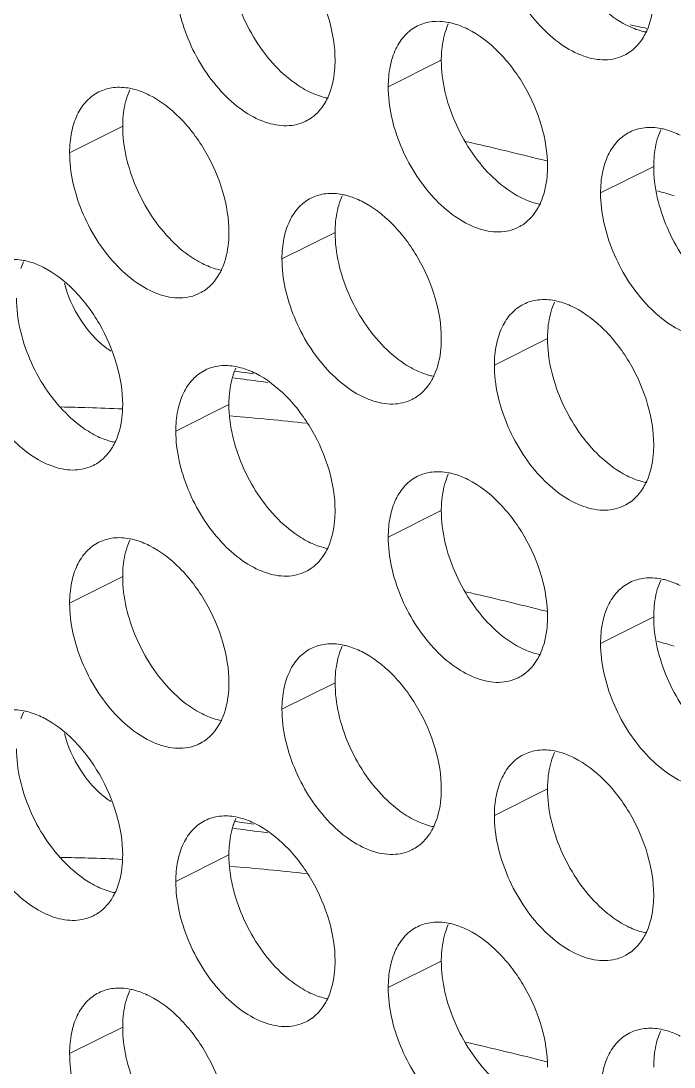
# Model space of a CAD drawing. Header units: millimetres. Extents: x 0 to 2524, y 0 to 1785.
# Drawn here: x 1855.55 to 1862.5, y 888.95 to 900.1 of the extents above; entities that cross this region are included whole.
import ezdxf

# ---------------------------------------------------------------- set-up
doc = ezdxf.new("R2010")
doc.units = ezdxf.units.MM
doc.header["$LTSCALE"] = 0.1
doc.layers.add('标注', color=251, linetype='Continuous', lineweight=9)

msp = doc.modelspace()

# ---------------------------------------------------------------- linework, layer by layer
at = {"layer": '标注'}
for p, q in [((1860.025, 899.678), (1859.46, 899.395)), ((1856.631, 898.975), (1856.066, 898.692)), ((1862.288, 898.547), (1861.722, 898.264)), ((1858.894, 897.844), (1858.328, 897.561)), ((1861.157, 896.712), (1860.591, 896.429)), ((1857.961, 896.346), (1858.025, 896.338)), ((1858.106, 896.254), (1858.178, 896.244)), ((1857.763, 896.009), (1857.197, 895.727)), ((1860.025, 894.878), (1859.46, 894.595)), ((1856.631, 894.175), (1856.066, 893.892)), ((1862.288, 893.747), (1861.722, 893.464)), ((1858.894, 893.044), (1858.328, 892.761)), ((1861.157, 891.912), (1860.591, 891.629)), ((1857.961, 891.546), (1858.025, 891.538)), ((1858.106, 891.454), (1858.178, 891.444)), ((1857.763, 891.209), (1857.197, 890.927)), ((1860.025, 890.078), (1859.46, 889.795)), ((1856.631, 889.375), (1856.066, 889.092))]:
    msp.add_line(p, q, dxfattribs=at)
for centre, radius, start, end in [((1860.77, 899.767), 0.734, 155.8796, 161.7803), ((1854.472, 864.523), 36.329, 77.695, 77.9759), ((1861.774, 900.138), 0.453, 296.5256, 305.9034), ((1857.376, 899.064), 0.734, 155.8796, 161.7803), ((1858.38, 899.435), 0.453, 296.5256, 305.9034), ((1863.033, 898.636), 0.734, 155.8796, 161.7803), ((1851.95, 862.256), 37.495, 75.7992, 77.1627), ((1859.639, 897.933), 0.734, 155.8796, 161.7803), ((1851.393, 860.17), 39.654, 73.727, 73.9941), ((1860.642, 898.303), 0.453, 296.5256, 305.9034), ((1856.244, 897.23), 0.734, 155.8796, 161.7803), ((1857.248, 897.6), 0.453, 296.5256, 305.9034), ((1861.901, 896.801), 0.734, 155.8796, 161.7803), ((1856.953, 897.288), 0.838, 233.0821, 237.7828), ((1858.507, 896.098), 0.734, 155.8796, 161.7803), ((1853.406, 862.787), 33.867, 82.2713, 82.504), ((1853.574, 862.863), 33.697, 82.271, 82.7772), ((1859.511, 896.469), 0.453, 296.5256, 305.9034), ((1855.293, 866.132), 29.859, 88.1388, 88.6874), ((1855.283, 865.835), 30.157, 87.4456, 88.1385), ((1855.176, 864.206), 31.788, 83.8344, 85.3002), ((1856.117, 895.766), 0.453, 296.5256, 305.9034), ((1860.77, 894.967), 0.734, 155.8796, 161.7803), ((1861.774, 895.338), 0.453, 296.5256, 305.9034), ((1857.376, 894.264), 0.734, 155.8796, 161.7803), ((1858.38, 894.635), 0.453, 296.5256, 305.9034), ((1863.033, 893.836), 0.734, 155.8796, 161.7803), ((1851.95, 857.456), 37.495, 75.7992, 77.1627), ((1859.639, 893.133), 0.734, 155.8796, 161.7803), ((1851.393, 855.37), 39.654, 73.727, 73.9941), ((1860.642, 893.503), 0.453, 296.5256, 305.9034), ((1856.244, 892.43), 0.734, 155.8796, 161.7803), ((1857.248, 892.8), 0.453, 296.5256, 305.9034), ((1861.901, 892.001), 0.734, 155.8796, 161.7803), ((1856.953, 892.488), 0.838, 233.0821, 237.7828), ((1858.507, 891.298), 0.734, 155.8796, 161.7803), ((1853.406, 857.987), 33.867, 82.2713, 82.504), ((1853.574, 858.063), 33.697, 82.271, 82.7772), ((1859.511, 891.669), 0.453, 296.5256, 305.9034), ((1855.293, 861.332), 29.859, 88.1388, 88.6874), ((1855.283, 861.035), 30.157, 87.4456, 88.1385), ((1855.176, 859.406), 31.788, 83.8344, 85.3002), ((1856.117, 890.966), 0.453, 296.5256, 305.9034), ((1860.77, 890.167), 0.734, 155.8796, 161.7803), ((1861.774, 890.538), 0.453, 296.5256, 305.9034), ((1857.376, 889.464), 0.734, 155.8796, 161.7803), ((1858.38, 889.835), 0.453, 296.5256, 305.9034), ((1863.033, 889.036), 0.734, 155.8796, 161.7803), ((1851.95, 852.656), 37.495, 75.7992, 77.1627)]:
    msp.add_arc(centre, radius, start, end, dxfattribs=at)
for points, knots in [([(1861.976, 899.732), (1861.914, 899.701), (1861.764, 899.667), (1861.526, 899.715), (1861.287, 899.845), (1860.98, 900.123), (1860.694, 900.585), (1860.591, 901.018), (1860.591, 901.229)], [0, 0, 0, 0, 0.090718, 0.191742, 0.308104, 0.439279, 0.725532, 1, 1, 1, 1]), ([(1858.045, 901.142), (1858.166, 901.081), (1858.397, 900.901), (1858.663, 900.543), (1858.844, 900.124), (1858.894, 899.823), (1858.894, 899.678)], [0, 0, 0, 0, 0.229676, 0.488215, 0.753207, 1, 1, 1, 1]), ([(1858.286, 899.587), (1858.125, 899.75), (1857.874, 900.137), (1857.763, 900.588), (1857.763, 900.809)], [0, 0, 0, 0, 0.508684, 1, 1, 1, 1]), ([(1858.582, 899.029), (1858.52, 898.998), (1858.37, 898.964), (1858.132, 899.012), (1857.893, 899.142), (1857.586, 899.42), (1857.3, 899.882), (1857.197, 900.315), (1857.197, 900.527)], [0, 0, 0, 0, 0.090718, 0.191742, 0.308104, 0.439279, 0.725532, 1, 1, 1, 1]), ([(1862.288, 900.381), (1862.288, 900.345), (1862.282, 900.213), (1862.253, 900.08), (1862.214, 899.992)], [0, 0, 0, 0, 0.268874, 1, 1, 1, 1]), ([(1862.005, 900.049), (1861.977, 900.063), (1861.859, 900.13), (1861.753, 900.217), (1861.681, 900.29)], [0, 0, 0, 0, 0.235002, 1, 1, 1, 1]), ([(1859.772, 900.044), (1859.82, 900.068), (1859.93, 900.1), (1860.044, 900.093), (1860.101, 900.082)], [0, 0, 0, 0, 0.482538, 1, 1, 1, 1]), ([(1859.46, 899.395), (1859.46, 899.468), (1859.472, 899.607), (1859.531, 899.797), (1859.63, 899.949), (1859.723, 900.02), (1859.772, 900.044)], [0, 0, 0, 0, 0.289235, 0.54966, 0.782932, 1, 1, 1, 1]), ([(1860.025, 899.678), (1860.025, 899.706), (1860.029, 899.814), (1860.048, 899.921), (1860.073, 899.996)], [0, 0, 0, 0, 0.264225, 1, 1, 1, 1]), ([(1860.101, 900.082), (1860.118, 900.079), (1860.189, 900.062), (1860.258, 900.035), (1860.308, 900.01)], [0, 0, 0, 0, 0.238696, 1, 1, 1, 1]), ([(1860.308, 900.01), (1860.429, 899.95), (1860.659, 899.769), (1860.926, 899.411), (1861.107, 898.993), (1861.157, 898.692), (1861.157, 898.547)], [0, 0, 0, 0, 0.229676, 0.488215, 0.753207, 1, 1, 1, 1]), ([(1862.213, 899.977), (1862.196, 899.98), (1862.124, 899.997), (1862.055, 900.024), (1862.005, 900.049)], [0, 0, 0, 0, 0.238696, 1, 1, 1, 1]), ([(1862.214, 899.992), (1862.203, 899.969), (1862.16, 899.885), (1862.096, 899.811), (1862.04, 899.77)], [0, 0, 0, 0, 0.265525, 1, 1, 1, 1]), ([(1858.894, 899.678), (1858.894, 899.642), (1858.888, 899.51), (1858.859, 899.378), (1858.819, 899.289)], [0, 0, 0, 0, 0.268874, 1, 1, 1, 1]), ([(1860.549, 898.456), (1860.388, 898.619), (1860.137, 899.006), (1860.025, 899.456), (1860.025, 899.678)], [0, 0, 0, 0, 0.508684, 1, 1, 1, 1]), ([(1858.611, 899.346), (1858.583, 899.36), (1858.465, 899.427), (1858.359, 899.514), (1858.286, 899.587)], [0, 0, 0, 0, 0.235002, 1, 1, 1, 1]), ([(1856.066, 898.692), (1856.066, 898.765), (1856.078, 898.904), (1856.137, 899.094), (1856.236, 899.246), (1856.329, 899.317), (1856.377, 899.341)], [0, 0, 0, 0, 0.289235, 0.54966, 0.782932, 1, 1, 1, 1]), ([(1856.377, 899.341), (1856.426, 899.365), (1856.536, 899.397), (1856.65, 899.39), (1856.706, 899.379)], [0, 0, 0, 0, 0.482538, 1, 1, 1, 1]), ([(1856.706, 899.379), (1856.724, 899.376), (1856.795, 899.359), (1856.864, 899.332), (1856.914, 899.307)], [0, 0, 0, 0, 0.238696, 1, 1, 1, 1]), ([(1858.819, 899.274), (1858.802, 899.277), (1858.73, 899.294), (1858.661, 899.321), (1858.611, 899.346)], [0, 0, 0, 0, 0.238696, 1, 1, 1, 1]), ([(1860.845, 897.898), (1860.782, 897.866), (1860.632, 897.832), (1860.395, 897.88), (1860.156, 898.011), (1859.848, 898.288), (1859.562, 898.751), (1859.46, 899.184), (1859.46, 899.395)], [0, 0, 0, 0, 0.090718, 0.191742, 0.308104, 0.439279, 0.725532, 1, 1, 1, 1]), ([(1856.631, 898.975), (1856.631, 899.003), (1856.635, 899.111), (1856.654, 899.218), (1856.679, 899.293)], [0, 0, 0, 0, 0.264225, 1, 1, 1, 1]), ([(1856.914, 899.307), (1857.035, 899.247), (1857.265, 899.067), (1857.531, 898.708), (1857.713, 898.29), (1857.763, 897.989), (1857.763, 897.844)], [0, 0, 0, 0, 0.229676, 0.488215, 0.753207, 1, 1, 1, 1]), ([(1858.819, 899.289), (1858.809, 899.266), (1858.766, 899.182), (1858.702, 899.108), (1858.645, 899.067)], [0, 0, 0, 0, 0.265525, 1, 1, 1, 1]), ([(1857.155, 897.753), (1856.994, 897.916), (1856.743, 898.303), (1856.631, 898.754), (1856.631, 898.975)], [0, 0, 0, 0, 0.508684, 1, 1, 1, 1]), ([(1861.722, 898.264), (1861.722, 898.337), (1861.734, 898.476), (1861.793, 898.666), (1861.893, 898.818), (1861.985, 898.888), (1862.034, 898.913)], [0, 0, 0, 0, 0.289235, 0.54966, 0.782932, 1, 1, 1, 1]), ([(1862.034, 898.913), (1862.083, 898.937), (1862.193, 898.969), (1862.306, 898.962), (1862.363, 898.951)], [0, 0, 0, 0, 0.482538, 1, 1, 1, 1]), ([(1862.288, 898.547), (1862.288, 898.575), (1862.292, 898.683), (1862.311, 898.79), (1862.335, 898.865)], [0, 0, 0, 0, 0.264225, 1, 1, 1, 1]), ([(1862.363, 898.951), (1862.38, 898.948), (1862.452, 898.931), (1862.521, 898.904), (1862.571, 898.879)], [0, 0, 0, 0, 0.238696, 1, 1, 1, 1]), ([(1857.451, 897.195), (1857.388, 897.163), (1857.238, 897.13), (1857, 897.177), (1856.762, 897.308), (1856.454, 897.585), (1856.168, 898.048), (1856.066, 898.481), (1856.066, 898.692)], [0, 0, 0, 0, 0.090718, 0.191742, 0.308104, 0.439279, 0.725532, 1, 1, 1, 1]), ([(1861.157, 898.547), (1861.157, 898.511), (1861.151, 898.379), (1861.122, 898.246), (1861.082, 898.158)], [0, 0, 0, 0, 0.268874, 1, 1, 1, 1]), ([(1862.812, 897.325), (1862.65, 897.487), (1862.399, 897.875), (1862.288, 898.325), (1862.288, 898.547)], [0, 0, 0, 0, 0.508684, 1, 1, 1, 1]), ([(1860.874, 898.215), (1860.845, 898.229), (1860.728, 898.295), (1860.622, 898.383), (1860.549, 898.456)], [0, 0, 0, 0, 0.235002, 1, 1, 1, 1]), ([(1858.328, 897.561), (1858.328, 897.634), (1858.34, 897.773), (1858.399, 897.963), (1858.499, 898.115), (1858.591, 898.185), (1858.64, 898.21)], [0, 0, 0, 0, 0.289235, 0.54966, 0.782932, 1, 1, 1, 1]), ([(1858.64, 898.21), (1858.689, 898.234), (1858.799, 898.266), (1858.912, 898.259), (1858.969, 898.248)], [0, 0, 0, 0, 0.482538, 1, 1, 1, 1]), ([(1858.969, 898.248), (1858.986, 898.245), (1859.058, 898.228), (1859.127, 898.201), (1859.177, 898.176)], [0, 0, 0, 0, 0.238696, 1, 1, 1, 1]), ([(1861.082, 898.142), (1861.064, 898.146), (1860.993, 898.162), (1860.924, 898.19), (1860.874, 898.215)], [0, 0, 0, 0, 0.238696, 1, 1, 1, 1]), ([(1863.108, 896.766), (1863.045, 896.735), (1862.895, 896.701), (1862.657, 896.749), (1862.419, 896.879), (1862.111, 897.157), (1861.825, 897.62), (1861.722, 898.052), (1861.722, 898.264)], [0, 0, 0, 0, 0.090718, 0.191742, 0.308104, 0.439279, 0.725532, 1, 1, 1, 1]), ([(1858.894, 897.844), (1858.894, 897.872), (1858.898, 897.98), (1858.917, 898.087), (1858.941, 898.162)], [0, 0, 0, 0, 0.264225, 1, 1, 1, 1]), ([(1859.177, 898.176), (1859.298, 898.115), (1859.528, 897.935), (1859.794, 897.577), (1859.975, 897.158), (1860.025, 896.857), (1860.025, 896.712)], [0, 0, 0, 0, 0.229676, 0.488215, 0.753207, 1, 1, 1, 1]), ([(1861.082, 898.158), (1861.072, 898.135), (1861.029, 898.051), (1860.964, 897.977), (1860.908, 897.936)], [0, 0, 0, 0, 0.265525, 1, 1, 1, 1]), ([(1857.48, 897.512), (1857.451, 897.526), (1857.333, 897.592), (1857.228, 897.68), (1857.155, 897.753)], [0, 0, 0, 0, 0.235002, 1, 1, 1, 1]), ([(1857.763, 897.844), (1857.763, 897.808), (1857.757, 897.676), (1857.728, 897.543), (1857.688, 897.455)], [0, 0, 0, 0, 0.268874, 1, 1, 1, 1]), ([(1859.418, 896.622), (1859.256, 896.784), (1859.005, 897.172), (1858.894, 897.622), (1858.894, 897.844)], [0, 0, 0, 0, 0.508684, 1, 1, 1, 1]), ([(1855.246, 897.507), (1855.294, 897.531), (1855.405, 897.563), (1855.518, 897.556), (1855.575, 897.545)], [0, 0, 0, 0, 0.482538, 1, 1, 1, 1]), ([(1855.575, 897.545), (1855.592, 897.542), (1855.664, 897.525), (1855.733, 897.498), (1855.783, 897.473)], [0, 0, 0, 0, 0.238696, 1, 1, 1, 1]), ([(1859.713, 896.063), (1859.651, 896.032), (1859.501, 895.998), (1859.263, 896.046), (1859.025, 896.177), (1858.717, 896.454), (1858.431, 896.917), (1858.328, 897.349), (1858.328, 897.561)], [0, 0, 0, 0, 0.090718, 0.191742, 0.308104, 0.439279, 0.725532, 1, 1, 1, 1]), ([(1855.783, 897.473), (1855.903, 897.413), (1856.134, 897.232), (1856.4, 896.874), (1856.581, 896.455), (1856.631, 896.154), (1856.631, 896.009)], [0, 0, 0, 0, 0.229676, 0.488215, 0.753207, 1, 1, 1, 1]), ([(1857.687, 897.439), (1857.67, 897.443), (1857.599, 897.459), (1857.53, 897.487), (1857.48, 897.512)], [0, 0, 0, 0, 0.238696, 1, 1, 1, 1]), ([(1857.688, 897.455), (1857.678, 897.432), (1857.634, 897.348), (1857.57, 897.274), (1857.514, 897.233)], [0, 0, 0, 0, 0.265525, 1, 1, 1, 1]), ([(1856.01, 897.303), (1856.045, 897.167), (1856.159, 896.911), (1856.343, 896.698), (1856.45, 896.618)], [0, 0, 0, 0, 0.513788, 1, 1, 1, 1]), ([(1856.024, 895.919), (1855.862, 896.081), (1855.611, 896.469), (1855.5, 896.919), (1855.5, 897.141)], [0, 0, 0, 0, 0.508684, 1, 1, 1, 1]), ([(1860.591, 896.429), (1860.591, 896.502), (1860.603, 896.641), (1860.662, 896.831), (1860.761, 896.984), (1860.854, 897.054), (1860.903, 897.078)], [0, 0, 0, 0, 0.289235, 0.54966, 0.782932, 1, 1, 1, 1]), ([(1860.903, 897.078), (1860.951, 897.103), (1861.061, 897.134), (1861.175, 897.128), (1861.232, 897.117)], [0, 0, 0, 0, 0.482538, 1, 1, 1, 1]), ([(1861.232, 897.117), (1861.249, 897.113), (1861.321, 897.097), (1861.39, 897.069), (1861.44, 897.044)], [0, 0, 0, 0, 0.238696, 1, 1, 1, 1]), ([(1861.157, 896.712), (1861.157, 896.741), (1861.16, 896.848), (1861.179, 896.956), (1861.204, 897.031)], [0, 0, 0, 0, 0.264225, 1, 1, 1, 1]), ([(1861.44, 897.044), (1861.56, 896.984), (1861.791, 896.804), (1862.057, 896.446), (1862.238, 896.027), (1862.288, 895.726), (1862.288, 895.581)], [0, 0, 0, 0, 0.229676, 0.488215, 0.753207, 1, 1, 1, 1]), ([(1860.025, 896.712), (1860.025, 896.677), (1860.02, 896.544), (1859.99, 896.412), (1859.951, 896.323)], [0, 0, 0, 0, 0.268874, 1, 1, 1, 1]), ([(1861.681, 895.49), (1861.519, 895.653), (1861.268, 896.04), (1861.157, 896.491), (1861.157, 896.712)], [0, 0, 0, 0, 0.508684, 1, 1, 1, 1]), ([(1859.743, 896.38), (1859.714, 896.394), (1859.596, 896.461), (1859.491, 896.548), (1859.418, 896.622)], [0, 0, 0, 0, 0.235002, 1, 1, 1, 1]), ([(1857.509, 896.376), (1857.557, 896.4), (1857.667, 896.431), (1857.781, 896.425), (1857.838, 896.414)], [0, 0, 0, 0, 0.482538, 1, 1, 1, 1]), ([(1857.838, 896.414), (1857.855, 896.41), (1857.927, 896.394), (1857.995, 896.367), (1858.045, 896.342)], [0, 0, 0, 0, 0.238696, 1, 1, 1, 1]), ([(1861.976, 894.932), (1861.914, 894.901), (1861.764, 894.867), (1861.526, 894.915), (1861.287, 895.045), (1860.98, 895.323), (1860.694, 895.785), (1860.591, 896.218), (1860.591, 896.429)], [0, 0, 0, 0, 0.090718, 0.191742, 0.308104, 0.439279, 0.725532, 1, 1, 1, 1]), ([(1857.197, 895.727), (1857.197, 895.799), (1857.209, 895.938), (1857.268, 896.128), (1857.367, 896.281), (1857.46, 896.351), (1857.509, 896.376)], [0, 0, 0, 0, 0.289235, 0.54966, 0.782932, 1, 1, 1, 1]), ([(1857.763, 896.009), (1857.763, 896.038), (1857.766, 896.145), (1857.785, 896.253), (1857.81, 896.328)], [0, 0, 0, 0, 0.264225, 1, 1, 1, 1]), ([(1858.045, 896.342), (1858.166, 896.281), (1858.397, 896.101), (1858.663, 895.743), (1858.844, 895.324), (1858.894, 895.023), (1858.894, 894.878)], [0, 0, 0, 0, 0.229676, 0.488215, 0.753207, 1, 1, 1, 1]), ([(1859.95, 896.308), (1859.933, 896.311), (1859.861, 896.328), (1859.793, 896.355), (1859.743, 896.38)], [0, 0, 0, 0, 0.238696, 1, 1, 1, 1]), ([(1859.951, 896.323), (1859.94, 896.301), (1859.897, 896.217), (1859.833, 896.142), (1859.777, 896.102)], [0, 0, 0, 0, 0.265525, 1, 1, 1, 1]), ([(1856.631, 896.009), (1856.631, 895.974), (1856.626, 895.842), (1856.596, 895.709), (1856.557, 895.621)], [0, 0, 0, 0, 0.268874, 1, 1, 1, 1]), ([(1858.286, 894.787), (1858.125, 894.95), (1857.874, 895.337), (1857.763, 895.788), (1857.763, 896.009)], [0, 0, 0, 0, 0.508684, 1, 1, 1, 1]), ([(1856.348, 895.677), (1856.32, 895.691), (1856.202, 895.758), (1856.097, 895.845), (1856.024, 895.919)], [0, 0, 0, 0, 0.235002, 1, 1, 1, 1]), ([(1856.319, 895.36), (1856.26, 895.331), (1856.118, 895.297), (1855.892, 895.336), (1855.664, 895.452), (1855.525, 895.568), (1855.458, 895.636)], [0, 0, 0, 0, 0.208571, 0.439041, 0.702839, 1, 1, 1, 1]), ([(1856.556, 895.605), (1856.539, 895.608), (1856.467, 895.625), (1856.398, 895.652), (1856.348, 895.677)], [0, 0, 0, 0, 0.238696, 1, 1, 1, 1]), ([(1858.582, 894.229), (1858.52, 894.198), (1858.37, 894.164), (1858.132, 894.212), (1857.893, 894.342), (1857.586, 894.62), (1857.3, 895.082), (1857.197, 895.515), (1857.197, 895.727)], [0, 0, 0, 0, 0.090718, 0.191742, 0.308104, 0.439279, 0.725532, 1, 1, 1, 1]), ([(1856.557, 895.621), (1856.546, 895.598), (1856.503, 895.514), (1856.439, 895.44), (1856.383, 895.399)], [0, 0, 0, 0, 0.265525, 1, 1, 1, 1]), ([(1862.288, 895.581), (1862.288, 895.545), (1862.282, 895.413), (1862.253, 895.28), (1862.214, 895.192)], [0, 0, 0, 0, 0.268874, 1, 1, 1, 1]), ([(1862.005, 895.249), (1861.977, 895.263), (1861.859, 895.33), (1861.753, 895.417), (1861.681, 895.49)], [0, 0, 0, 0, 0.235002, 1, 1, 1, 1]), ([(1859.772, 895.244), (1859.82, 895.268), (1859.93, 895.3), (1860.044, 895.293), (1860.101, 895.282)], [0, 0, 0, 0, 0.482538, 1, 1, 1, 1]), ([(1859.46, 894.595), (1859.46, 894.668), (1859.472, 894.807), (1859.531, 894.997), (1859.63, 895.149), (1859.723, 895.22), (1859.772, 895.244)], [0, 0, 0, 0, 0.289235, 0.54966, 0.782932, 1, 1, 1, 1]), ([(1860.025, 894.878), (1860.025, 894.906), (1860.029, 895.014), (1860.048, 895.121), (1860.073, 895.196)], [0, 0, 0, 0, 0.264225, 1, 1, 1, 1]), ([(1860.101, 895.282), (1860.118, 895.279), (1860.189, 895.262), (1860.258, 895.235), (1860.308, 895.21)], [0, 0, 0, 0, 0.238696, 1, 1, 1, 1]), ([(1860.308, 895.21), (1860.429, 895.15), (1860.659, 894.969), (1860.926, 894.611), (1861.107, 894.193), (1861.157, 893.892), (1861.157, 893.747)], [0, 0, 0, 0, 0.229676, 0.488215, 0.753207, 1, 1, 1, 1]), ([(1862.213, 895.177), (1862.196, 895.18), (1862.124, 895.197), (1862.055, 895.224), (1862.005, 895.249)], [0, 0, 0, 0, 0.238696, 1, 1, 1, 1]), ([(1862.214, 895.192), (1862.203, 895.169), (1862.16, 895.085), (1862.096, 895.011), (1862.04, 894.97)], [0, 0, 0, 0, 0.265525, 1, 1, 1, 1]), ([(1858.894, 894.878), (1858.894, 894.842), (1858.888, 894.71), (1858.859, 894.578), (1858.819, 894.489)], [0, 0, 0, 0, 0.268874, 1, 1, 1, 1]), ([(1860.549, 893.656), (1860.388, 893.819), (1860.137, 894.206), (1860.025, 894.656), (1860.025, 894.878)], [0, 0, 0, 0, 0.508684, 1, 1, 1, 1]), ([(1858.611, 894.546), (1858.583, 894.56), (1858.465, 894.627), (1858.359, 894.714), (1858.286, 894.787)], [0, 0, 0, 0, 0.235002, 1, 1, 1, 1]), ([(1856.066, 893.892), (1856.066, 893.965), (1856.078, 894.104), (1856.137, 894.294), (1856.236, 894.446), (1856.329, 894.517), (1856.377, 894.541)], [0, 0, 0, 0, 0.289235, 0.54966, 0.782932, 1, 1, 1, 1]), ([(1856.377, 894.541), (1856.426, 894.565), (1856.536, 894.597), (1856.65, 894.59), (1856.706, 894.579)], [0, 0, 0, 0, 0.482538, 1, 1, 1, 1]), ([(1856.706, 894.579), (1856.724, 894.576), (1856.795, 894.559), (1856.864, 894.532), (1856.914, 894.507)], [0, 0, 0, 0, 0.238696, 1, 1, 1, 1]), ([(1858.819, 894.474), (1858.802, 894.477), (1858.73, 894.494), (1858.661, 894.521), (1858.611, 894.546)], [0, 0, 0, 0, 0.238696, 1, 1, 1, 1]), ([(1860.845, 893.098), (1860.782, 893.066), (1860.632, 893.032), (1860.395, 893.08), (1860.156, 893.211), (1859.848, 893.488), (1859.562, 893.951), (1859.46, 894.384), (1859.46, 894.595)], [0, 0, 0, 0, 0.090718, 0.191742, 0.308104, 0.439279, 0.725532, 1, 1, 1, 1]), ([(1856.631, 894.175), (1856.631, 894.203), (1856.635, 894.311), (1856.654, 894.418), (1856.679, 894.493)], [0, 0, 0, 0, 0.264225, 1, 1, 1, 1]), ([(1856.914, 894.507), (1857.035, 894.447), (1857.265, 894.267), (1857.531, 893.908), (1857.713, 893.49), (1857.763, 893.189), (1857.763, 893.044)], [0, 0, 0, 0, 0.229676, 0.488215, 0.753207, 1, 1, 1, 1]), ([(1858.819, 894.489), (1858.809, 894.466), (1858.766, 894.382), (1858.702, 894.308), (1858.645, 894.267)], [0, 0, 0, 0, 0.265525, 1, 1, 1, 1]), ([(1857.155, 892.953), (1856.994, 893.116), (1856.743, 893.503), (1856.631, 893.954), (1856.631, 894.175)], [0, 0, 0, 0, 0.508684, 1, 1, 1, 1]), ([(1861.722, 893.464), (1861.722, 893.537), (1861.734, 893.676), (1861.793, 893.866), (1861.893, 894.018), (1861.985, 894.088), (1862.034, 894.113)], [0, 0, 0, 0, 0.289235, 0.54966, 0.782932, 1, 1, 1, 1]), ([(1862.034, 894.113), (1862.083, 894.137), (1862.193, 894.169), (1862.306, 894.162), (1862.363, 894.151)], [0, 0, 0, 0, 0.482538, 1, 1, 1, 1]), ([(1862.363, 894.151), (1862.38, 894.148), (1862.452, 894.131), (1862.521, 894.104), (1862.571, 894.079)], [0, 0, 0, 0, 0.238696, 1, 1, 1, 1]), ([(1862.288, 893.747), (1862.288, 893.775), (1862.292, 893.883), (1862.311, 893.99), (1862.335, 894.065)], [0, 0, 0, 0, 0.264225, 1, 1, 1, 1]), ([(1857.451, 892.395), (1857.388, 892.363), (1857.238, 892.33), (1857, 892.377), (1856.762, 892.508), (1856.454, 892.785), (1856.168, 893.248), (1856.066, 893.681), (1856.066, 893.892)], [0, 0, 0, 0, 0.090718, 0.191742, 0.308104, 0.439279, 0.725532, 1, 1, 1, 1]), ([(1861.157, 893.747), (1861.157, 893.711), (1861.151, 893.579), (1861.122, 893.446), (1861.082, 893.358)], [0, 0, 0, 0, 0.268874, 1, 1, 1, 1]), ([(1862.812, 892.525), (1862.65, 892.687), (1862.399, 893.075), (1862.288, 893.525), (1862.288, 893.747)], [0, 0, 0, 0, 0.508684, 1, 1, 1, 1]), ([(1860.874, 893.415), (1860.845, 893.429), (1860.728, 893.495), (1860.622, 893.583), (1860.549, 893.656)], [0, 0, 0, 0, 0.235002, 1, 1, 1, 1]), ([(1858.328, 892.761), (1858.328, 892.834), (1858.34, 892.973), (1858.399, 893.163), (1858.499, 893.315), (1858.591, 893.385), (1858.64, 893.41)], [0, 0, 0, 0, 0.289235, 0.54966, 0.782932, 1, 1, 1, 1]), ([(1858.64, 893.41), (1858.689, 893.434), (1858.799, 893.466), (1858.912, 893.459), (1858.969, 893.448)], [0, 0, 0, 0, 0.482538, 1, 1, 1, 1]), ([(1858.969, 893.448), (1858.986, 893.445), (1859.058, 893.428), (1859.127, 893.401), (1859.177, 893.376)], [0, 0, 0, 0, 0.238696, 1, 1, 1, 1]), ([(1861.082, 893.342), (1861.064, 893.346), (1860.993, 893.362), (1860.924, 893.39), (1860.874, 893.415)], [0, 0, 0, 0, 0.238696, 1, 1, 1, 1]), ([(1863.108, 891.966), (1863.045, 891.935), (1862.895, 891.901), (1862.657, 891.949), (1862.419, 892.079), (1862.111, 892.357), (1861.825, 892.82), (1861.722, 893.252), (1861.722, 893.464)], [0, 0, 0, 0, 0.090718, 0.191742, 0.308104, 0.439279, 0.725532, 1, 1, 1, 1]), ([(1858.894, 893.044), (1858.894, 893.072), (1858.898, 893.18), (1858.917, 893.287), (1858.941, 893.362)], [0, 0, 0, 0, 0.264225, 1, 1, 1, 1]), ([(1859.177, 893.376), (1859.298, 893.315), (1859.528, 893.135), (1859.794, 892.777), (1859.975, 892.358), (1860.025, 892.057), (1860.025, 891.912)], [0, 0, 0, 0, 0.229676, 0.488215, 0.753207, 1, 1, 1, 1]), ([(1861.082, 893.358), (1861.072, 893.335), (1861.029, 893.251), (1860.964, 893.177), (1860.908, 893.136)], [0, 0, 0, 0, 0.265525, 1, 1, 1, 1]), ([(1857.48, 892.712), (1857.451, 892.726), (1857.333, 892.792), (1857.228, 892.88), (1857.155, 892.953)], [0, 0, 0, 0, 0.235002, 1, 1, 1, 1]), ([(1857.763, 893.044), (1857.763, 893.008), (1857.757, 892.876), (1857.728, 892.743), (1857.688, 892.655)], [0, 0, 0, 0, 0.268874, 1, 1, 1, 1]), ([(1859.418, 891.822), (1859.256, 891.984), (1859.005, 892.372), (1858.894, 892.822), (1858.894, 893.044)], [0, 0, 0, 0, 0.508684, 1, 1, 1, 1]), ([(1855.246, 892.707), (1855.294, 892.731), (1855.405, 892.763), (1855.518, 892.756), (1855.575, 892.745)], [0, 0, 0, 0, 0.482538, 1, 1, 1, 1]), ([(1855.575, 892.745), (1855.592, 892.742), (1855.664, 892.725), (1855.733, 892.698), (1855.783, 892.673)], [0, 0, 0, 0, 0.238696, 1, 1, 1, 1]), ([(1859.713, 891.263), (1859.651, 891.232), (1859.501, 891.198), (1859.263, 891.246), (1859.025, 891.377), (1858.717, 891.654), (1858.431, 892.117), (1858.328, 892.549), (1858.328, 892.761)], [0, 0, 0, 0, 0.090718, 0.191742, 0.308104, 0.439279, 0.725532, 1, 1, 1, 1]), ([(1855.783, 892.673), (1855.903, 892.613), (1856.134, 892.432), (1856.4, 892.074), (1856.581, 891.655), (1856.631, 891.354), (1856.631, 891.209)], [0, 0, 0, 0, 0.229676, 0.488215, 0.753207, 1, 1, 1, 1]), ([(1857.687, 892.639), (1857.67, 892.643), (1857.599, 892.659), (1857.53, 892.687), (1857.48, 892.712)], [0, 0, 0, 0, 0.238696, 1, 1, 1, 1]), ([(1857.688, 892.655), (1857.678, 892.632), (1857.634, 892.548), (1857.57, 892.474), (1857.514, 892.433)], [0, 0, 0, 0, 0.265525, 1, 1, 1, 1]), ([(1856.01, 892.503), (1856.045, 892.367), (1856.159, 892.111), (1856.343, 891.898), (1856.45, 891.818)], [0, 0, 0, 0, 0.513788, 1, 1, 1, 1]), ([(1856.024, 891.119), (1855.862, 891.281), (1855.611, 891.669), (1855.5, 892.119), (1855.5, 892.341)], [0, 0, 0, 0, 0.508684, 1, 1, 1, 1]), ([(1860.903, 892.278), (1860.951, 892.303), (1861.061, 892.334), (1861.175, 892.328), (1861.232, 892.317)], [0, 0, 0, 0, 0.482538, 1, 1, 1, 1]), ([(1861.232, 892.317), (1861.249, 892.313), (1861.321, 892.297), (1861.39, 892.269), (1861.44, 892.244)], [0, 0, 0, 0, 0.238696, 1, 1, 1, 1]), ([(1860.591, 891.629), (1860.591, 891.702), (1860.603, 891.841), (1860.662, 892.031), (1860.761, 892.184), (1860.854, 892.254), (1860.903, 892.278)], [0, 0, 0, 0, 0.289235, 0.54966, 0.782932, 1, 1, 1, 1]), ([(1861.157, 891.912), (1861.157, 891.941), (1861.16, 892.048), (1861.179, 892.156), (1861.204, 892.231)], [0, 0, 0, 0, 0.264225, 1, 1, 1, 1]), ([(1861.44, 892.244), (1861.56, 892.184), (1861.791, 892.004), (1862.057, 891.646), (1862.238, 891.227), (1862.288, 890.926), (1862.288, 890.781)], [0, 0, 0, 0, 0.229676, 0.488215, 0.753207, 1, 1, 1, 1]), ([(1860.025, 891.912), (1860.025, 891.877), (1860.02, 891.744), (1859.99, 891.612), (1859.951, 891.523)], [0, 0, 0, 0, 0.268874, 1, 1, 1, 1]), ([(1861.681, 890.69), (1861.519, 890.853), (1861.268, 891.24), (1861.157, 891.691), (1861.157, 891.912)], [0, 0, 0, 0, 0.508684, 1, 1, 1, 1]), ([(1859.743, 891.58), (1859.714, 891.594), (1859.596, 891.661), (1859.491, 891.748), (1859.418, 891.822)], [0, 0, 0, 0, 0.235002, 1, 1, 1, 1]), ([(1857.509, 891.576), (1857.557, 891.6), (1857.667, 891.631), (1857.781, 891.625), (1857.838, 891.614)], [0, 0, 0, 0, 0.482538, 1, 1, 1, 1]), ([(1861.976, 890.132), (1861.914, 890.101), (1861.764, 890.067), (1861.526, 890.115), (1861.287, 890.245), (1860.98, 890.523), (1860.694, 890.985), (1860.591, 891.418), (1860.591, 891.629)], [0, 0, 0, 0, 0.090718, 0.191742, 0.308104, 0.439279, 0.725532, 1, 1, 1, 1]), ([(1857.197, 890.927), (1857.197, 890.999), (1857.209, 891.138), (1857.268, 891.328), (1857.367, 891.481), (1857.46, 891.551), (1857.509, 891.576)], [0, 0, 0, 0, 0.289235, 0.54966, 0.782932, 1, 1, 1, 1]), ([(1857.763, 891.209), (1857.763, 891.238), (1857.766, 891.345), (1857.785, 891.453), (1857.81, 891.528)], [0, 0, 0, 0, 0.264225, 1, 1, 1, 1]), ([(1857.838, 891.614), (1857.855, 891.61), (1857.927, 891.594), (1857.995, 891.567), (1858.045, 891.542)], [0, 0, 0, 0, 0.238696, 1, 1, 1, 1]), ([(1858.045, 891.542), (1858.166, 891.481), (1858.397, 891.301), (1858.663, 890.943), (1858.844, 890.524), (1858.894, 890.223), (1858.894, 890.078)], [0, 0, 0, 0, 0.229676, 0.488215, 0.753207, 1, 1, 1, 1]), ([(1859.95, 891.508), (1859.933, 891.511), (1859.861, 891.528), (1859.793, 891.555), (1859.743, 891.58)], [0, 0, 0, 0, 0.238696, 1, 1, 1, 1]), ([(1859.951, 891.523), (1859.94, 891.501), (1859.897, 891.417), (1859.833, 891.342), (1859.777, 891.302)], [0, 0, 0, 0, 0.265525, 1, 1, 1, 1]), ([(1856.631, 891.209), (1856.631, 891.174), (1856.626, 891.042), (1856.596, 890.909), (1856.557, 890.821)], [0, 0, 0, 0, 0.268874, 1, 1, 1, 1]), ([(1858.286, 889.987), (1858.125, 890.15), (1857.874, 890.537), (1857.763, 890.988), (1857.763, 891.209)], [0, 0, 0, 0, 0.508684, 1, 1, 1, 1]), ([(1856.348, 890.877), (1856.32, 890.891), (1856.202, 890.958), (1856.097, 891.045), (1856.024, 891.119)], [0, 0, 0, 0, 0.235002, 1, 1, 1, 1]), ([(1856.319, 890.56), (1856.26, 890.531), (1856.118, 890.497), (1855.892, 890.536), (1855.664, 890.652), (1855.525, 890.768), (1855.458, 890.836)], [0, 0, 0, 0, 0.208571, 0.439041, 0.702839, 1, 1, 1, 1]), ([(1856.556, 890.805), (1856.539, 890.808), (1856.467, 890.825), (1856.398, 890.852), (1856.348, 890.877)], [0, 0, 0, 0, 0.238696, 1, 1, 1, 1]), ([(1858.582, 889.429), (1858.52, 889.398), (1858.37, 889.364), (1858.132, 889.412), (1857.893, 889.542), (1857.586, 889.82), (1857.3, 890.282), (1857.197, 890.715), (1857.197, 890.927)], [0, 0, 0, 0, 0.090718, 0.191742, 0.308104, 0.439279, 0.725532, 1, 1, 1, 1]), ([(1856.557, 890.821), (1856.546, 890.798), (1856.503, 890.714), (1856.439, 890.64), (1856.383, 890.599)], [0, 0, 0, 0, 0.265525, 1, 1, 1, 1]), ([(1862.288, 890.781), (1862.288, 890.745), (1862.282, 890.613), (1862.253, 890.48), (1862.214, 890.392)], [0, 0, 0, 0, 0.268874, 1, 1, 1, 1]), ([(1862.005, 890.449), (1861.977, 890.463), (1861.859, 890.53), (1861.753, 890.617), (1861.681, 890.69)], [0, 0, 0, 0, 0.235002, 1, 1, 1, 1]), ([(1859.46, 889.795), (1859.46, 889.868), (1859.472, 890.007), (1859.531, 890.197), (1859.63, 890.349), (1859.723, 890.42), (1859.772, 890.444)], [0, 0, 0, 0, 0.289235, 0.54966, 0.782932, 1, 1, 1, 1]), ([(1859.772, 890.444), (1859.82, 890.468), (1859.93, 890.5), (1860.044, 890.493), (1860.101, 890.482)], [0, 0, 0, 0, 0.482538, 1, 1, 1, 1]), ([(1860.025, 890.078), (1860.025, 890.106), (1860.029, 890.214), (1860.048, 890.321), (1860.073, 890.396)], [0, 0, 0, 0, 0.264225, 1, 1, 1, 1]), ([(1860.101, 890.482), (1860.118, 890.479), (1860.189, 890.462), (1860.258, 890.435), (1860.308, 890.41)], [0, 0, 0, 0, 0.238696, 1, 1, 1, 1]), ([(1860.308, 890.41), (1860.429, 890.35), (1860.659, 890.169), (1860.926, 889.811), (1861.107, 889.393), (1861.157, 889.092), (1861.157, 888.947)], [0, 0, 0, 0, 0.229676, 0.488215, 0.753207, 1, 1, 1, 1]), ([(1862.213, 890.377), (1862.196, 890.38), (1862.124, 890.397), (1862.055, 890.424), (1862.005, 890.449)], [0, 0, 0, 0, 0.238696, 1, 1, 1, 1]), ([(1862.214, 890.392), (1862.203, 890.369), (1862.16, 890.285), (1862.096, 890.211), (1862.04, 890.17)], [0, 0, 0, 0, 0.265525, 1, 1, 1, 1]), ([(1858.894, 890.078), (1858.894, 890.042), (1858.888, 889.91), (1858.859, 889.778), (1858.819, 889.689)], [0, 0, 0, 0, 0.268874, 1, 1, 1, 1]), ([(1860.549, 888.856), (1860.388, 889.019), (1860.137, 889.406), (1860.025, 889.856), (1860.025, 890.078)], [0, 0, 0, 0, 0.508684, 1, 1, 1, 1]), ([(1858.611, 889.746), (1858.583, 889.76), (1858.465, 889.827), (1858.359, 889.914), (1858.286, 889.987)], [0, 0, 0, 0, 0.235002, 1, 1, 1, 1]), ([(1856.066, 889.092), (1856.066, 889.165), (1856.078, 889.304), (1856.137, 889.494), (1856.236, 889.646), (1856.329, 889.717), (1856.377, 889.741)], [0, 0, 0, 0, 0.289235, 0.54966, 0.782932, 1, 1, 1, 1]), ([(1856.377, 889.741), (1856.426, 889.765), (1856.536, 889.797), (1856.65, 889.79), (1856.706, 889.779)], [0, 0, 0, 0, 0.482538, 1, 1, 1, 1]), ([(1856.706, 889.779), (1856.724, 889.776), (1856.795, 889.759), (1856.864, 889.732), (1856.914, 889.707)], [0, 0, 0, 0, 0.238696, 1, 1, 1, 1]), ([(1858.819, 889.674), (1858.802, 889.677), (1858.73, 889.694), (1858.661, 889.721), (1858.611, 889.746)], [0, 0, 0, 0, 0.238696, 1, 1, 1, 1]), ([(1860.845, 888.298), (1860.782, 888.266), (1860.632, 888.232), (1860.395, 888.28), (1860.156, 888.411), (1859.848, 888.688), (1859.562, 889.151), (1859.46, 889.584), (1859.46, 889.795)], [0, 0, 0, 0, 0.090718, 0.191742, 0.308104, 0.439279, 0.725532, 1, 1, 1, 1]), ([(1856.631, 889.375), (1856.631, 889.403), (1856.635, 889.511), (1856.654, 889.618), (1856.679, 889.693)], [0, 0, 0, 0, 0.264225, 1, 1, 1, 1]), ([(1856.914, 889.707), (1857.035, 889.647), (1857.265, 889.467), (1857.531, 889.108), (1857.713, 888.69), (1857.763, 888.389), (1857.763, 888.244)], [0, 0, 0, 0, 0.229676, 0.488215, 0.753207, 1, 1, 1, 1]), ([(1858.819, 889.689), (1858.809, 889.666), (1858.766, 889.582), (1858.702, 889.508), (1858.645, 889.467)], [0, 0, 0, 0, 0.265525, 1, 1, 1, 1]), ([(1857.155, 888.153), (1856.994, 888.316), (1856.743, 888.703), (1856.631, 889.154), (1856.631, 889.375)], [0, 0, 0, 0, 0.508684, 1, 1, 1, 1]), ([(1861.722, 888.664), (1861.722, 888.737), (1861.734, 888.876), (1861.793, 889.066), (1861.893, 889.218), (1861.985, 889.288), (1862.034, 889.313)], [0, 0, 0, 0, 0.289235, 0.54966, 0.782932, 1, 1, 1, 1]), ([(1862.034, 889.313), (1862.083, 889.337), (1862.193, 889.369), (1862.306, 889.362), (1862.363, 889.351)], [0, 0, 0, 0, 0.482538, 1, 1, 1, 1]), ([(1862.363, 889.351), (1862.38, 889.348), (1862.452, 889.331), (1862.521, 889.304), (1862.571, 889.279)], [0, 0, 0, 0, 0.238696, 1, 1, 1, 1]), ([(1862.288, 888.947), (1862.288, 888.975), (1862.292, 889.083), (1862.311, 889.19), (1862.335, 889.265)], [0, 0, 0, 0, 0.264225, 1, 1, 1, 1]), ([(1857.451, 887.595), (1857.388, 887.563), (1857.238, 887.53), (1857, 887.577), (1856.762, 887.708), (1856.454, 887.985), (1856.168, 888.448), (1856.066, 888.881), (1856.066, 889.092)], [0, 0, 0, 0, 0.090718, 0.191742, 0.308104, 0.439279, 0.725532, 1, 1, 1, 1])]:
    msp.add_open_spline(points, degree=3, knots=knots, dxfattribs=at)

doc.saveas('drawing.dxf')
